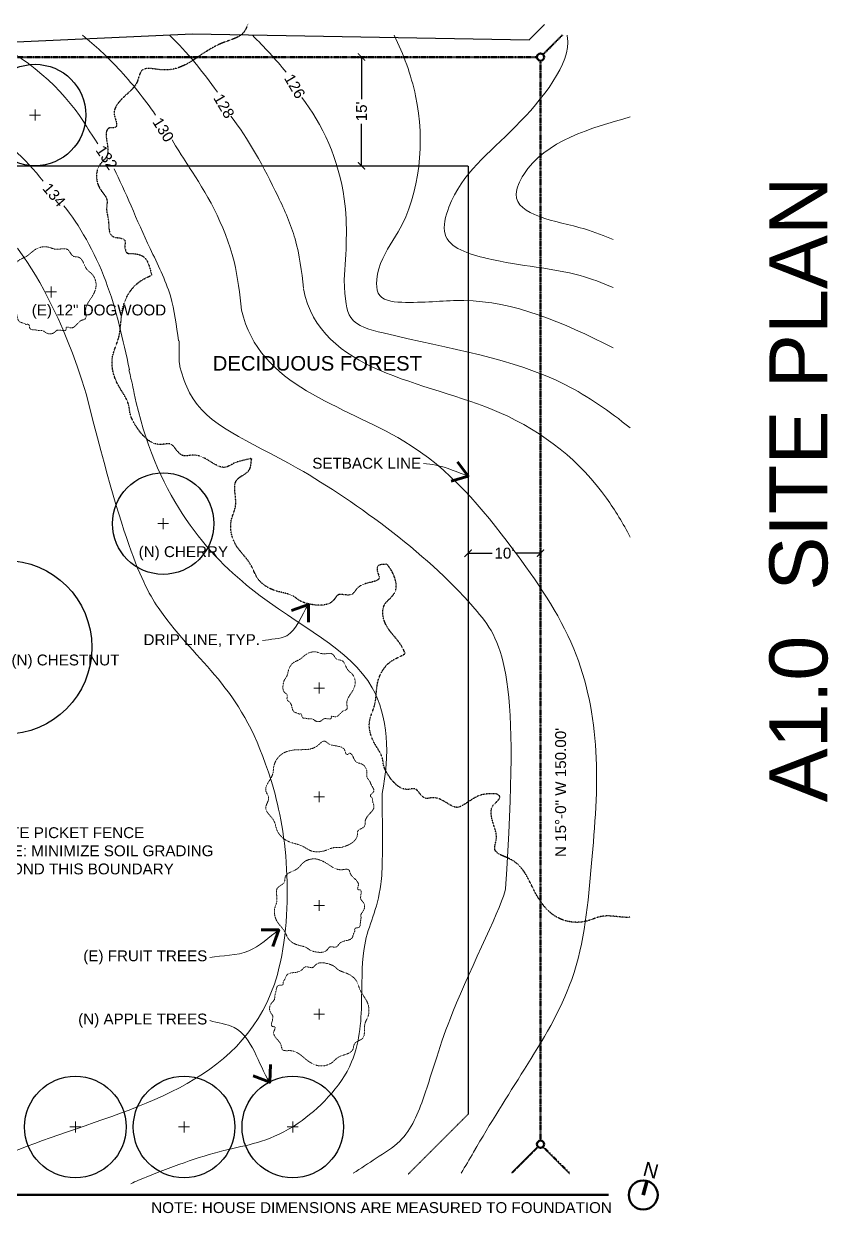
# Model space of a CAD drawing. Header units: inches. Extents: x -54 to 15382, y 469 to 41738.
# Drawn here: x 8406 to 9738, y 10412 to 12382 of the extents above; entities that cross this region are included whole.
import ezdxf

# ---------------------------------------------------------------- set-up
doc = ezdxf.new("R2010")
doc.units = ezdxf.units.IN
doc.header["$MEASUREMENT"] = 0
for name, pattern in [('DASHED2', [0.375, 0.25, -0.125]), ('HIDDEN2', [0.1875, 0.125, -0.0625]), ('PHANTOM2', [1.25, 0.625, -0.125, 0.125, -0.125, 0.125, -0.125])]:
    doc.linetypes.add(name, pattern=pattern)
doc.layers.get('0').update_dxf_attribs({"lineweight": 9})
for name, color, linetype, lineweight in [('1', 7, 'Continuous', 9), ('2', 7, 'Continuous', 18), ('3', 7, 'Continuous', 30), ('5', 7, 'Continuous', 50), ('A-DIMSx', 7, 'Continuous', 9), ('A-TEXT', 7, 'Continuous', 18), ('A-TEXTx', 7, 'Continuous', 18), ('L-PLNT', 7, 'Continuous', 18)]:
    doc.layers.add(name, color=color, linetype=linetype, lineweight=lineweight)
doc.styles.get("Standard").update_dxf_attribs({"font": 'arial.ttf'})
doc.linetypes.add('FENCELINE2', pattern='A,0.25,-0.1,[132,ltypeshp.shx,S=0.1,R=0,X=-0.1,Y=0],-0.1,1', length=1.45)
doc.dimstyles.get("Standard").update_dxf_attribs({"dimtxt": 3, "dimasz": 2, "dimexe": 0.03125, "dimexo": 0.0625, "dimgap": 0.03125, "dimtad": 0, "dimtoh": 1, "dimdec": 4, "dimlfac": 0.99985, "dimzin": 0, "dimdsep": 46, "dimlunit": 4, "dimtxsty": 'Standard', "dimblk": 'ARCHTICK', "dimblk1": 'ARCHTICK', "dimblk2": 'ARCHTICK', "dimcen": 0.09, "dimclrt": 256, "dimadec": 0, "dimazin": 0, "dimtfac": 1, "dimtdec": 4, "dimtofl": 0, "dimtmove": 0, "dimatfit": 3, "dimfxl": 1, "dimtolj": 1, "dimtzin": 0, "dimarcsym": 0})

# ---------------------------------------------------------------- blocks, each defined once
blk = doc.blocks.new('_ArchTick')
at = {"color": 0, "linetype": 'ByBlock', "lineweight": 0, "const_width": 0.15}
blk.add_lwpolyline([(-0.5, -0.5), (0.5, 0.5)], dxfattribs=at)
blk = doc.blocks.new('*D417')
at = {"layer": 'A-DIMSx', "color": 0, "lineweight": -2, "ltscale": 0.1}
for p, q in [((8955.1, 12326.5), (8971.5, 12326.5)), ((8965.5, 12326.5), (8965.5, 12256.9)), ((8965.5, 12146.5), (8965.5, 12216.1)), ((8955.1, 12146.5), (8971.5, 12146.5))]:
    blk.add_line(p, q, dxfattribs=at)
at = {"layer": 'A-DIMSx', "color": 0, "lineweight": -2, "xscale": 12, "yscale": 12, "zscale": 12}
for p, rotation in [((8965.5, 12326.5), 90), ((8965.5, 12146.5), 270)]:
    blk.add_blockref('_ArchTick', p, dxfattribs=dict(at, rotation=rotation))
at = {"layer": 'A-DIMSx', "ltscale": 0.25, "insert": (8965.5, 12236.5), "char_height": 18, "attachment_point": 5, "rotation": 90}
blk.add_mtext("\\A1;15'", dxfattribs=at)
blk = doc.blocks.new('*D419')
at = {"layer": 'A-DIMSx', "color": 0, "lineweight": -2, "ltscale": 0.1}
for p, q in [((9142, 11511.3), (9142, 11499.1)), ((9142, 11505.1), (9181.6, 11505.1)), ((9262, 11505.1), (9222.4, 11505.1)), ((9262, 11511.3), (9262, 11499.1))]:
    blk.add_line(p, q, dxfattribs=at)
at = {"layer": 'A-DIMSx', "color": 0, "lineweight": -2, "xscale": 12, "yscale": 12, "zscale": 12, "rotation": 180}
blk.add_blockref('_ArchTick', (9142, 11505.1), dxfattribs=at)
at = {"layer": 'A-DIMSx', "color": 0, "lineweight": -2, "xscale": 12, "yscale": 12, "zscale": 12}
blk.add_blockref('_ArchTick', (9262, 11505.1), dxfattribs=at)
at = {"layer": 'A-DIMSx', "ltscale": 0.25, "insert": (9202, 11505.1), "char_height": 18, "attachment_point": 5}
blk.add_mtext("\\A1;10'", dxfattribs=at)

msp = doc.modelspace()

# ---------------------------------------------------------------- linework, layer by layer
at = {"layer": '1', "ltscale": 0.1}
for points, knots in [([(8438.5950704, 12120.9324574), (8378.8479626, 12194.9120193), (8222.930734, 12307.9069964), (7984.1571585, 12304.4539408), (7822.5104238, 12317.3780324), (7760.1836929, 12353.2498029), (7747.8049853, 12362.5008975)], [343.4733793317, 343.4733793317, 343.4733793317, 343.4733793317, 634.2903649742, 880.312311174, 1052.4087822108, 1101.2924341193, 1101.2924341193, 1101.2924341193, 1101.2924341193]), ([(8528.9508259, 12182.655226), (8513.460478, 12205.6935737), (8479.7707006, 12266.0930567), (8408.1922338, 12328.7958954), (8336.321731, 12361.7827841), (8334.7294586, 12362.5008975)], [353.76617131, 353.76617131, 353.76617131, 353.76617131, 384.6410889827, 616.391739887, 621.6286824066, 621.6286824066, 621.6286824066, 621.6286824066]), ([(8624.6084967, 12230.5445083), (8605.519552, 12257.5365835), (8568.8396119, 12304.4692531), (8524.441604, 12345.7501752), (8503.2783664, 12362.5008975)], [356.6813855435, 356.6813855435, 356.6813855435, 356.6813855435, 455.9034238964, 536.1308629652, 536.1308629652, 536.1308629652, 536.1308629652]), ([(9019.5288962, 12362.5008975), (9035.0614743, 12330.7619253), (9074.5955783, 12226.8944469), (9060.6199523, 12074.557627), (8992.4277639, 11989.2149534), (8986.0892018, 11923.138991), (9061.0267905, 11917.8712365), (9186.6595441, 11935.1260875), (9299.4123514, 11887.5588099), (9382.0032097, 11845.2179717)], [142.0443008924, 142.0443008924, 142.0443008924, 142.0443008924, 248.0428412702, 475.3561808662, 544.4336273008, 588.5390780998, 632.4369802438, 728.9745699429, 992.2006170612, 992.2006170612, 992.2006170612, 992.2006170612]), ([(9305.9408635, 12362.5008975), (9306.1864636, 12361.3436732), (9313.8877405, 12317.6613809), (9217.1081553, 12196.153086), (9121.6018077, 12127.5424429), (9092.2173947, 12016.3086665), (9207.4319611, 11979.8221649), (9298.046989, 11977.5519537), (9363.9496816, 11952.8072014), (9382.0032097, 11944.9592489)], [198.0161372932, 198.0161372932, 198.0161372932, 198.0161372932, 202.7059434282, 373.2033591543, 546.6667448493, 591.5741993179, 671.9390767826, 829.0037514189, 888.2999344249, 888.2999344249, 888.2999344249, 888.2999344249]), ([(8936.9020729, 11957.4436954), (8939.9618748, 12002.5889635), (8947.4047633, 12112.4036559), (8900.5337525, 12217.0287968), (8866.6202763, 12259.4534527)], [0, 0, 0, 0, 134.558736087, 327.3106312568, 327.3106312568, 327.3106312568, 327.3106312568]), ([(8869.6270942, 11943.9526058), (8866.2923556, 11971.5061501), (8859.9098508, 12024.2421068), (8815.8634304, 12122.7156793), (8777.7236727, 12192.0409695), (8749.2002139, 12228.6340409)], [0, 0, 0, 0, 82.7583501635, 158.3948952592, 320.93833496, 320.93833496, 320.93833496, 320.93833496]), ([(9410.2401397, 12227.4125638), (9346.4916682, 12209.192474), (9254.9880123, 12184.162834), (9202.7099531, 12065.7252389), (9313.3905216, 12052.6445338), (9367.700337, 12030.4868574), (9382.0032097, 12024.2032063)], [442.2353065394, 442.2353065394, 442.2353065394, 442.2353065394, 624.6416593381, 659.4579678436, 786.1191712098, 834.8236528033, 834.8236528033, 834.8236528033, 834.8236528033]), ([(8766.8335622, 11907.4979938), (8763.8560122, 11934.6244941), (8753.8733014, 12025.5704086), (8697.3891971, 12119.608044), (8669.2530779, 12160.78373), (8651.7051918, 12189.2022101)], [0, 0, 0, 0, 81.3580284376, 272.7657540604, 320.0436776819, 320.0436776819, 320.0436776819, 320.0436776819]), ([(8662.3706383, 11856.5132138), (8659.234281, 11881.7770041), (8652.5716658, 11935.4452885), (8603.5873753, 12030.456103), (8573.7877907, 12105.8726222), (8555.8939476, 12141.2543815)], [0, 0, 0, 0, 75.767177518, 160.9534587149, 317.6460068284, 317.6460068284, 317.6460068284, 317.6460068284]), ([(8581.3047532, 11808.5522855), (8570.5388225, 11858.4761572), (8548.7577486, 11959.4795511), (8497.8233988, 12049.6234098), (8472.6435619, 12080.0538821)], [0, 0, 0, 0, 152.3082805518, 308.1422317404, 308.1422317404, 308.1422317404, 308.1422317404]), ([(8936.9020729, 11957.4436954), (8938.5978534, 11924.2367793), (8940.4795549, 11885.1332847), (9095.5701998, 11844.7182707), (9256.1871436, 11823.4151979), (9375.9297164, 11740.2470042), (9410.2401397, 11712.6324156)], [0, 0, 0, 0, 47.7400892999, 106.7864742109, 420.9535666937, 552.599087441, 552.599087441, 552.599087441, 552.599087441]), ([(9410.2401397, 11531.8228985), (9398.7293493, 11554.4342194), (9347.3303296, 11639.9906114), (9173.0883243, 11785.5095273), (8897.5502817, 11802.860511), (8869.2518115, 11942.5568349)], [3320.4224817574, 3320.4224817574, 3320.4224817574, 3320.4224817574, 3397.1898012699, 3624.2541881249, 3998.267200424, 3998.267200424, 3998.267200424, 3998.267200424]), ([(9130.4830912, 10478.5008975), (9137.5656681, 10490.043633), (9171.9752361, 10550.813634), (9236.2197376, 10651.3094219), (9330.1999959, 10803.6386888), (9346.1755127, 10989.2609458), (9362.378469, 11172.7995047), (9326.3961861, 11358.1811378), (9205.3251144, 11530.652176), (9043.8609335, 11728.1043839), (8795.7351483, 11780.4878114), (8766.8335622, 11907.4979938)], [1906.6666774259, 1906.6666774259, 1906.6666774259, 1906.6666774259, 1945.8191801988, 2106.8854085845, 2274.9458862955, 2470.0310872263, 2655.4086838617, 2829.2985472623, 3022.1361204525, 3276.9061868886, 3606.5407865628, 3606.5407865628, 3606.5407865628, 3606.5407865628]), ([(9203.8533033, 10949.5296851), (9228.3596739, 11303.9577029), (9155.9975358, 11442.9738063), (8850.890759, 11668.8961244), (8695.5815304, 11719.8586307), (8667.5181454, 11802.3452819), (8663.0702209, 11820.7065346), (8663.3500376, 11856.5982764)], [0, 0, 0, 0, 127.3908545714, 342.1014700026, 527.1790786298, 569.5081688466, 582.6925965468, 582.6925965468, 582.6925965468, 582.6925965468]), ([(8999.6235506, 11107.2008953), (9012.6223378, 11171.9052544), (9005.9779985, 11323.1773369), (8778.6371366, 11417.2625764), (8619.7995373, 11610.4161681), (8585.5843482, 11786.8524675), (8580.3780859, 11808.7654672)], [1075.0369567448, 1075.0369567448, 1075.0369567448, 1075.0369567448, 1194.7249157451, 1361.7393184498, 1530.7415141132, 1539.6179363894, 1539.6179363894, 1539.6179363894, 1539.6179363894]), ([(8510.0882437, 11767.144225), (8577.5879677, 11495.3524799), (8673.5707002, 11328.5083212), (8786.239765, 11272.8057796), (8848.0868297, 10999.5290023), (8830.2531285, 10645.2735197), (8524.6390097, 10573.0672536), (8317.837127, 10485.9807662), (8258.0954937, 10466.1978865)], [0, 0, 0, 0, 178.4559228614, 577.4070931827, 680.104435429, 773.5667602222, 1079.7849429558, 1216.8335995544, 1216.8335995544, 1216.8335995544, 1216.8335995544]), ([(8583.2747526, 10461.243452), (8592.094036, 10465.2610047), (8651.8496936, 10489.7590743), (8740.3419632, 10521.1793677), (8842.2474382, 10534.4077449), (8962.4102574, 10650.7058794), (8966.4795148, 10776.0831775), (8966.1126748, 10872.5661194), (9000.3443576, 10927.0648015), (9000.6736174, 11011.2902722), (8999.6235506, 11107.2008953)], [328.8302444497, 328.8302444497, 328.8302444497, 328.8302444497, 354.1481122149, 504.9272381112, 632.9110439964, 727.2224572895, 804.9032480814, 886.079907677, 998.326483608, 1060.8046031233, 1060.8046031233, 1060.8046031233, 1060.8046031233]), ([(8951.8718025, 10478.5008975), (8964.4877297, 10486.5443238), (8990.2105114, 10504.2947576), (9042.100319, 10535.0567237), (9077.1078895, 10622.5422714), (9109.1749957, 10747.6642536), (9201.1083352, 10926.3469651), (9203.8533033, 10949.5296851)], [1665.3387798493, 1665.3387798493, 1665.3387798493, 1665.3387798493, 1710.4920130598, 1758.9699901187, 1842.3964625003, 1977.2250680392, 2163.3143241566, 2163.3143241566, 2163.3143241566, 2163.3143241566])]:
    msp.add_open_spline(points, degree=3, knots=knots, dxfattribs=at)
for points in [[(8726.7953559, 12268.5276786), (8703.0894394, 12301.9944544), (8677.0821346, 12334.2568751), (8647.7342071, 12362.5008975)], [(8840.4893638, 12301.4553604), (8823.229028, 12322.9723436), (8804.5218096, 12343.1614058), (8784.888912, 12362.5008975)], [(8510.0882437, 11767.144225), (8469.4500271, 11901.7210813), (8421.79914, 11974.6083546), (8395.8455101, 12010.2499825)]]:
    msp.add_open_spline(points, degree=3, dxfattribs=at)
at = {"layer": '2', "linetype": 'HIDDEN2', "ltscale": 0.005}
for points in [[(8409.2431805, 11884.1711256), (8406.4545756, 11885.6476417), (8399.5372185, 11888.187869), (8394.8785992, 11899.0543605), (8389.6512385, 11909.1021463), (8385.8000023, 11912.2726898), (8385.1203758, 11919.5196444), (8385.1203758, 11923.5960555), (8380.8160741, 11927.6724666), (8377.645506, 11948.7328141), (8380.5428185, 11956.2633092), (8383.440131, 11960.3181808), (8388.0758197, 11974.799896), (8397.9266558, 11989.8608728), (8410.0953457, 11996.2328177), (8426.3202655, 12008.3974596), (8446.6013964, 12011.8730696), (8458.7700863, 12008.3974596), (8479.6306948, 12007.2389229), (8488.3226135, 11996.8120928), (8497.0145321, 11995.074281), (8510.9216171, 11974.799896), (8518.4545994, 11967.848676), (8525.9876006, 11950.4706259), (8523.6697657, 11938.305984), (8518.4545994, 11928.4584291), (8508.6037633, 11904.7084205), (8508.0243046, 11893.1230537), (8502.2296985, 11890.8059804), (8493.5377798, 11883.2754852), (8484.3530505, 11877.9416699), (8479.2277512, 11879.2225668), (8476.949832, 11878.9379276), (8476.5227269, 11875.6645152), (8467.1263385, 11874.2412918), (8461.2891658, 11874.0989654), (8455.7367614, 11869.8292953), (8442.6387448, 11870.2562745), (8436.6592163, 11873.9566526), (8431.6762917, 11873.8143262), (8425.2696581, 11874.8105839), (8416.4427307, 11877.230065), (8414.1648114, 11883.9192026), (8409.2431805, 11884.1711256), (8409.1188511, 11884.2344557)], [(8861.6456723, 11239.0437336), (8859.4132242, 11240.2257747), (8853.8754585, 11242.2593813), (8850.1459499, 11250.9586698), (8845.9611292, 11259.0025344), (8842.8779801, 11261.5407476), (8842.3338976, 11267.3423762), (8842.3338976, 11270.6057916), (8838.888042, 11273.869207), (8836.349809, 11290.729298), (8838.6692842, 11296.7579181), (8840.9887594, 11300.0040899), (8844.6999105, 11311.597585), (8852.5861049, 11323.6548144), (8862.3278824, 11328.7559445), (8875.3169191, 11338.4944813), (8891.5531998, 11341.2769188), (8901.2949774, 11338.4944813), (8917.9951653, 11337.5670021), (8924.9535756, 11329.2196895), (8931.911986, 11327.8284653), (8943.0454547, 11311.597585), (8949.0760658, 11306.03271), (8955.1066922, 11292.1205222), (8953.2511242, 11282.3819854), (8949.0760658, 11274.4984178), (8941.1898715, 11255.4850892), (8940.7259795, 11246.2102973), (8936.0870443, 11244.355339), (8929.1286339, 11238.3267189), (8921.7756986, 11234.0566748), (8917.6725843, 11235.0821108), (8915.8489712, 11234.8542398), (8915.5070476, 11232.2336738), (8907.9846663, 11231.0942967), (8903.3116539, 11230.9803558), (8898.866616, 11227.5622248), (8888.3808558, 11227.9040477), (8883.5938791, 11230.8664257), (8879.6047444, 11230.7524847), (8874.4758439, 11231.5500497), (8867.4093508, 11233.4869917), (8865.5857377, 11238.8420539), (8861.6456723, 11239.0437336), (8861.5461391, 11239.0944331)], [(8983.4781568, 11098.1447167), (8983.914509, 11094.2283992), (8986.155419, 11085.3026955), (8978.2142702, 11072.8550789), (8971.5179931, 11060.3959676), (8970.9528351, 11054.1919326), (8963.9504725, 11048.395859), (8959.7428961, 11045.5301589), (8958.5612259, 11038.2216592), (8939.0521232, 11020.143736), (8929.2425232, 11017.8403676), (8923.0203808, 11017.980348), (8904.8138225, 11012.5846121), (8882.3431371, 11012.164611), (8867.2116259, 11020.2453978), (8843.2495153, 11028.4406886), (8825.404521, 11046.931059), (8820.4374261, 11061.934636), (8806.9683195, 11084.2809156), (8811.6202674, 11100.5825293), (8807.3036135, 11110.7757993), (8818.4537374, 11139.3831761), (8820.3329692, 11152.0452234), (8832.9745182, 11172.0373084), (8847.1600058, 11178.196586), (8860.9906624, 11179.7364033), (8892.4299636, 11186.2647576), (8904.7954658, 11193.8111185), (8911.2606788, 11189.4589543), (8925.1438628, 11185.7812656), (8937.106129, 11180.0506525), (8939.3870812, 11173.859973), (8941.2822469, 11171.7088581), (8944.9612399, 11173.5692055), (8953.0358798, 11164.8709929), (8957.286294, 11158.9460544), (8965.596665, 11156.2165525), (8974.3637983, 11142.396921), (8974.7479381, 11133.623641), (8978.3978194, 11128.5804374), (8981.8733422, 11121.2672947), (8985.5813037, 11110.4554611), (8980.2782998, 11103.4018101), (8983.4781568, 11098.1447167), (8983.500192, 11097.9718661)], [(8954.0272599, 10878.1865494), (8952.4988893, 10875.3000101), (8949.8694505, 10868.1397188), (8938.6213331, 10863.3174911), (8928.220674, 10857.9065481), (8924.9387826, 10853.9200584), (8917.4373186, 10853.2165637), (8913.2177459, 10853.2165637), (8908.9981733, 10848.7610971), (8887.1981968, 10845.4791801), (8879.4032344, 10848.4782449), (8875.2059577, 10851.4773096), (8860.2156518, 10856.2758014), (8844.625741, 10866.4725939), (8838.0300165, 10879.0686422), (8825.4381584, 10895.8633733), (8821.8404867, 10916.8567674), (8825.4381584, 10929.4528157), (8826.6373823, 10951.0460385), (8837.4303975, 10960.0432131), (8839.2292404, 10969.0403876), (8860.2156518, 10983.4358826), (8867.4109953, 10991.2334195), (8885.3993539, 10999.030976), (8897.991212, 10996.6317399), (8908.1846082, 10991.2334195), (8932.7687054, 10981.0366269), (8944.7609445, 10980.4368179), (8947.1593923, 10974.438708), (8954.9543548, 10965.4415335), (8960.4754911, 10955.934241), (8959.1496096, 10950.6289437), (8959.4442453, 10948.2710251), (8962.8326183, 10947.8289203), (8964.3058246, 10938.1025354), (8964.4531494, 10932.060364), (8968.8727682, 10926.3129619), (8968.4307937, 10912.7549495), (8964.6004602, 10906.5654229), (8964.7477851, 10901.4075004), (8963.7165393, 10894.775869), (8961.2120872, 10885.6389442), (8954.2880304, 10883.2810256), (8954.0272599, 10878.1865494), (8953.9617058, 10878.0578537)], [(8836.4244058, 10796.4864642), (8838.4401457, 10799.461233), (8842.1696855, 10806.9789085), (8855.0466753, 10810.9118349), (8867.0669961, 10815.5896808), (8871.1317045, 10819.5583871), (8879.4199097, 10819.4333872), (8884.0348424, 10818.9302818), (8889.1810065, 10823.3001056), (8913.4148765, 10824.2902867), (8921.5826188, 10820.0808155), (8925.8155839, 10816.3003013), (8941.6383016, 10809.2648921), (8957.4731584, 10796.2538874), (8963.1850367, 10781.6912136), (8974.954252, 10761.8215271), (8976.3859429, 10738.4321656), (8970.9493372, 10725.0848643), (8967.0631607, 10701.6114125), (8954.1861302, 10693.0580981), (8951.1459963, 10683.4323963), (8926.4768327, 10670.1903291), (8917.6775983, 10662.5200992), (8897.0740763, 10656.1367136), (8883.5884667, 10660.2620946), (8873.0836318, 10667.3815923), (8847.4118629, 10681.4649861), (8834.3675064, 10683.5508462), (8832.4594947, 10690.3969294), (8825.0069152, 10701.1665135), (8820.1020339, 10712.2229007), (8822.1847039, 10717.8672002), (8822.1435997, 10720.4811779), (8818.49046, 10721.3687068), (8818.0389092, 10732.1820744), (8818.5981968, 10738.8079431), (8814.4497448, 10745.620815), (8816.549671, 10760.3964714), (8821.4768798, 10766.7092404), (8821.9307372, 10772.368009), (8823.8493058, 10779.4980457), (8827.6778247, 10789.1924611), (8835.5317808, 10790.9457443), (8836.4244058, 10796.4864642), (8836.5114468, 10796.6194021)]]:
    msp.add_spline(points, degree=3, dxfattribs=at)
at = {"layer": '3', "linetype": 'FENCELINE2', "ltscale": 0.3, "flags": 128}
msp.add_lwpolyline([(7596.8737673, 12332.3694357), (7748.2473789, 12341.3478431), (8163.1766462, 12341.3478431), (8685.5683797, 12364.9342443), (9243.0576201, 12355.2816795), (9268.3687899, 12380.5928494)], dxfattribs=at)
at = {"layer": '3', "linetype": 'DASHED2', "ltscale": 0.5}
for points in [[(7102.0032097, 12146.5008975), (9142.0032097, 12146.5008975)], [(9142.0032097, 12146.5008975), (9142.0032097, 10576.2065249)], [(9142.0032097, 10576.2065249), (9043.0253692, 10477.2286844)]]:
    msp.add_lwpolyline(points, dxfattribs=at)
at = {"layer": '3', "ltscale": 0.25}
for centre, radius in [((8424.9564386, 12230.5008975), 84), ((8637.0268705, 11554.0651803), 84), ((8375.0107764, 11349.2760351), 144), ((8491.6612344, 10555.1024065), 84), ((8671.6612344, 10555.1024065), 84), ((8851.6612344, 10555.1024065), 84)]:
    msp.add_circle(centre, radius, dxfattribs=at)
at = {"layer": '3', "linetype": 'HIDDEN2', "ltscale": 0.005}
for points, knots in [([(8777.746518, 12381.5957005), (8774.0980689, 12372.8876519), (8767.3099824, 12359.3348149), (8736.7278888, 12352.278291), (8693.9284254, 12328.2089656), (8655.9189158, 12295.5968744), (8599.6252484, 12313.353743), (8594.7606209, 12278.5410302), (8572.4084005, 12263.0146098), (8550.9430192, 12237.2653295), (8559.8576988, 12221.3692763), (8560.1701264, 12207.819548), (8538.6378225, 12213.1577412), (8544.8968785, 12183.2723916), (8547.0757148, 12161.8733168), (8523.5757385, 12144.3588269), (8526.0128886, 12111.0935525), (8546.6733324, 12092.9974417), (8541.7316342, 12073.1659716), (8548.7470491, 12054.8751196), (8544.5504599, 12024.3499947), (8579.5331969, 12028.9483197), (8572.2052709, 12012.3107313), (8574.5479054, 12007.8316946), (8574.6124066, 12007.7083705)], [839.6253752888, 839.6253752888, 839.6253752888, 839.6253752888, 860.9078426718, 897.9444115544, 931.2717002771, 1008.170899992, 1042.8637482727, 1061.5284332789, 1095.9236684276, 1127.6894239135, 1143.4896316033, 1150.3554177484, 1160.2285283333, 1188.6517962112, 1206.1148112558, 1227.0630829821, 1266.2574625702, 1287.2884687104, 1302.1974862243, 1321.5887439455, 1348.9621028063, 1370.0961918572, 1384.8350851424, 1385.2523901245, 1385.2523901245, 1385.2523901245, 1385.2523901245]), ([(8574.422999, 12008.0802148), (8575.7435316, 12001.2979522), (8586.2285938, 12001.3695061), (8610.9010429, 11999.1557787), (8614.7641313, 11977.5493338), (8617.8522362, 11965.3769633)], [0, 0, 0, 0, 9.437113032, 31.4764167958, 65.8192119629, 65.8192119629, 65.8192119629, 65.8192119629]), ([(8784.004694, 11662.1150783), (8762.4937754, 11657.066264), (8753.8217356, 11654.8366349), (8737.0451666, 11641.2962425), (8712.3222531, 11659.7780818), (8690.2785046, 11670.275338), (8669.0365764, 11663.3913383), (8658.899381, 11675.6923762), (8649.6106544, 11688.6236939), (8619.6888359, 11678.7298652), (8595.2484231, 11707.7592261), (8581.9437373, 11733.4395764), (8580.3705886, 11758.1813992), (8558.5432582, 11783.9812877), (8547.3511231, 11826.0802055), (8568.9893044, 11867.0664522), (8564.6807289, 11914.8611832), (8590.4185582, 11953.4254984), (8612.2903, 11962.6029663), (8617.8522362, 11965.3769633)], [0, 0, 0, 0, 8.0882499854, 26.9774375728, 57.2835891661, 86.3163337503, 99.1032647931, 117.7610464539, 128.2101975603, 143.4062048307, 197.9989736161, 218.6814620849, 231.4560642915, 270.4328520139, 316.5635185252, 351.7733920986, 403.7542686262, 456.49918163, 475.1435740379, 475.1435740379, 475.1435740379, 475.1435740379]), ([(9007.8745943, 11486.6775217), (8993.0062471, 11486.7357531), (8988.7890188, 11477.1252745), (9000.8838767, 11460.277058), (8976.8734549, 11456.8086705), (8958.7892582, 11450.3918729), (8950.8100454, 11434.7612919), (8938.3403189, 11435.9638163), (8925.991848, 11437.9881341), (8914.8615799, 11415.8611592), (8885.14652, 11418.4114012), (8863.4811452, 11425.2889993), (8848.8569772, 11438.1646577), (8822.3888333, 11440.3723498), (8792.7730949, 11457.5483511), (8782.020685, 11492.3509789), (8753.0650196, 11516.5177862), (8745.1398171, 11556.248662), (8763.0483644, 11588.4970855), (8746.5434586, 11628.2937182), (8784.1427552, 11638.6379567), (8782.2342146, 11656.5545219), (8783.972956, 11662.0183406), (8784.004694, 11662.1150783)], [0, 0, 0, 0, 6.356789466, 21.20234801, 45.02082859, 67.838501792, 77.8881205231, 92.5518104603, 100.7641003625, 112.7070817387, 155.6131168096, 171.8680823543, 181.9080114967, 212.5409956477, 248.7964199321, 276.4688773654, 317.3221508104, 358.7759026075, 384.2711419507, 426.3614397934, 453.7085558211, 471.5657459618, 471.8894045374, 471.8894045374, 471.8894045374, 471.8894045374]), ([(9037.961276, 11339.132656), (9036.1124814, 11343.1300082), (9028.7324433, 11359.7638647), (9003.6113263, 11380.7303037), (8995.6861238, 11420.4611795), (9030.851908, 11441.0145112), (9019.2426699, 11473.0856825), (9007.8745943, 11486.6775217)], [263.3608116552, 263.3608116552, 263.3608116552, 263.3608116552, 276.4688773654, 317.3221508104, 358.7759026075, 384.2711419507, 421.9279119216, 421.9279119216, 421.9279119216, 421.9279119216]), ([(9188.6146376, 11106.7584444), (9165.1778092, 11107.8560876), (9136.757593, 11090.2964634), (9123.5724025, 11079.6546776), (9104.1419501, 11094.1800894), (9086.8171309, 11102.4301864), (9070.1224855, 11097.0198521), (9062.1553706, 11106.6875934), (9054.8550919, 11116.8506897), (9031.3386699, 11109.0748438), (9012.1302429, 11131.8898576), (9001.6737058, 11152.0727872), (9000.4373227, 11171.5181009), (8983.2825928, 11191.7949791), (8974.4863703, 11224.8817356), (8991.4924425, 11257.0940116), (8988.1062085, 11294.6572723), (9010.2774092, 11327.8775242), (9031.382148, 11334.2890828), (9037.961276, 11339.132656)], [0, 0, 0, 0, 6.356789466, 21.20234801, 45.02082859, 67.838501792, 77.8881205231, 92.5518104603, 100.7641003625, 112.7070817387, 155.6131168096, 171.8680823543, 181.9080114967, 212.5409956477, 248.7964199321, 276.4688773654, 317.3221508104, 358.7759026075, 382.7429936384, 382.7429936384, 382.7429936384, 382.7429936384]), ([(9410.2401397, 10902.3062249), (9396.0207921, 10901.1469329), (9368.0103096, 10909.2600087), (9332.9106734, 10890.7064651), (9293.2672658, 10895.2670111), (9266.0003726, 10920.687615), (9244.5480082, 10956.8927408), (9230.3115824, 10997.3858742), (9180.920208, 11008.3293628), (9192.2275367, 11036.2525919), (9182.2906879, 11057.3549625), (9177.3927679, 11085.6649002), (9190.8211851, 11093.6431258), (9196.6775945, 11103.2673232), (9190.8469386, 11105.2782541), (9188.6146376, 11106.7584444)], [619.3791357921, 619.3791357921, 619.3791357921, 619.3791357921, 663.0099963428, 689.2835229983, 737.8325256051, 769.5743495308, 798.1371716948, 864.0428679033, 893.776029339, 909.7724124536, 939.2505075071, 966.4750331022, 980.0164443509, 985.900698252, 993.5226651934, 993.5226651934, 993.5226651934, 993.5226651934])]:
    msp.add_open_spline(points, degree=3, knots=knots, dxfattribs=at)
at = {"layer": '5', "linetype": 'PHANTOM2', "ltscale": 0.2}
msp.add_line((9266.2458504, 12330.7435381), (9298.0032097, 12362.5008975), dxfattribs=at)
at = {"layer": '5', "linetype": 'PHANTOM2', "ltscale": 0.5}
msp.add_line((9266.2458504, 10522.2582568), (9310.0032097, 10478.5008975), dxfattribs=at)
at = {"layer": '5', "ltscale": 0.1}
for p, q in [((9431.0341526, 10442.7597165), (9437.2458097, 10465.9419363)), ((9432.0000785, 10442.5008975), (9438.2117355, 10465.6831173)), ((9432.9660043, 10442.2420784), (9439.1776614, 10465.4242982)), ((6768.0000785, 10442.5008975), (9374.2401397, 10442.5008975))]:
    msp.add_line(p, q, dxfattribs=at)
at = {"layer": '5', "linetype": 'PHANTOM2', "ltscale": 0.5, "flags": 128}
for points in [[(6988.0032097, 12326.5008975), (9256.0032097, 12326.5008975)], [(9262.0032097, 12320.5008975), (9262.0032097, 10532.5008975)], [(9257.760569, 10522.2582568), (9214.0032097, 10478.5008975)]]:
    msp.add_lwpolyline(points, dxfattribs=at)
at = {"layer": '5', "ltscale": 0.1}
for centre, radius in [((9262.0032097, 12326.5008975), 6), ((9262.0032097, 10526.5008975), 6), ((9432.0000785, 10442.5008975), 24)]:
    msp.add_circle(centre, radius, dxfattribs=at)
at = {"layer": 'L-PLNT', "ltscale": 0.1}
for p, q in [((8424.9564386, 12230.5008975), (8415.9564386, 12230.5008975)), ((8424.9564386, 12239.5008975), (8424.9564386, 12221.5008975)), ((8424.9564386, 12230.5008975), (8433.9564386, 12230.5008975)), ((8442.3737981, 11937.5749817), (8460.3737981, 11937.5749817)), ((8451.3737981, 11937.5749817), (8451.3737981, 11946.5749817)), ((8451.3737981, 11937.5749817), (8451.3737981, 11928.5749817)), ((8637.0268705, 11554.0651803), (8637.0268705, 11563.0651803)), ((8628.0268705, 11554.0651803), (8646.0268705, 11554.0651803)), ((8637.0268705, 11554.0651803), (8637.0268705, 11545.0651803)), ((8895.3737981, 11281.7967735), (8895.3737981, 11290.7967735)), ((8886.3737981, 11281.7967735), (8904.3737981, 11281.7967735)), ((8895.3737981, 11281.7967735), (8895.3737981, 11272.7967735)), ((8895.3737981, 11101.7967735), (8895.3737981, 11110.7967735)), ((8886.3737981, 11101.7967735), (8904.3737981, 11101.7967735)), ((8895.3737981, 11101.7967735), (8895.3737981, 11092.7967735)), ((8895.3737981, 10921.7967735), (8895.3737981, 10930.7967735)), ((8886.3737981, 10921.7967735), (8904.3737981, 10921.7967735)), ((8895.3737981, 10921.7967735), (8895.3737981, 10912.7967735)), ((8886.3737981, 10741.7967735), (8904.3737981, 10741.7967735)), ((8895.3737981, 10741.7967735), (8895.3737981, 10750.7967735)), ((8895.3737981, 10741.7967735), (8895.3737981, 10732.7967735)), ((8491.6612344, 10555.1024065), (8491.6612344, 10564.1024065)), ((8671.6612344, 10555.1024065), (8671.6612344, 10564.1024065)), ((8851.6612344, 10555.1024065), (8851.6612344, 10564.1024065)), ((8482.6612344, 10555.1024065), (8500.6612344, 10555.1024065)), ((8491.6612344, 10555.1024065), (8491.6612344, 10546.1024065)), ((8662.6612344, 10555.1024065), (8680.6612344, 10555.1024065)), ((8671.6612344, 10555.1024065), (8671.6612344, 10546.1024065)), ((8842.6612344, 10555.1024065), (8860.6612344, 10555.1024065)), ((8851.6612344, 10555.1024065), (8851.6612344, 10546.1024065))]:
    msp.add_line(p, q, dxfattribs=at)

# ---------------------------------------------------------------- texts
at = {"ltscale": 0.5, "insert": (9640.9663685, 11092.6674618), "char_height": 96, "attachment_point": 1, "rotation": 90}
msp.add_mtext('{A1.0  SITE PLAN}', dxfattribs=at)
at = {"ltscale": 0.1, "insert": (9444.7203682, 10483.607949), "char_height": 24, "width": 44.602312358, "attachment_point": 5, "rotation": 345}
msp.add_mtext('{N}', dxfattribs=at)
at = {"ltscale": 0.5, "insert": (8617.3086652, 10430.5882281), "char_height": 18, "width": 856.235735957, "attachment_point": 1}
msp.add_mtext('{NOTE: HOUSE DIMENSIONS ARE MEASURED TO FOUNDATION}', dxfattribs=at)
at = {"layer": 'A-TEXT', "ltscale": 0.1, "char_height": 18, "attachment_point": 1}
for s, insert, rotation in [('{126}', (8852.1248468, 12300.8896542), 300.5423623323), ('{128}', (8734.9815795, 12268.0949305), 300.5423623323), ('{130}', (8633.8323153, 12228.8024374), 302.0967590376), ('{132}', (8539.3256432, 12182.5470939), 303.8481735433), ('{134}', (8449.7820948, 12120.2019499), 310.4502472078)]:
    msp.add_mtext(s, dxfattribs=dict(at, insert=insert, rotation=rotation))
at = {"layer": 'A-TEXT', "ltscale": 0.25, "attachment_point": 4}
for s, insert, char_height, width in [('{(E) 12" DOGWOOD}', (8419.4370701, 11905.018776), 18, 297.459812277), ('{DECIDUOUS FOREST}', (8719.2047678, 11819.318603), 24, 358.364660006), ('{(N) CHERRY}', (8596.4852576, 11504.8842272), 18, 233.672433366), ('{(N) CHESTNUT}', (8385.9111094, 11325.5731747), 18, 197.264456712)]:
    msp.add_mtext(s, dxfattribs=dict(at, insert=insert, char_height=char_height, width=width))
at = {"layer": 'A-TEXT', "ltscale": 0.25, "char_height": 18}
for s, insert, attachment_point in [('{SETBACK LINE}', (9064.2554926, 11653.8571013), 6), ('{DRIP LINE, TYP.}', (8797.3835428, 11360.3303225), 6), ('{WHITE PICKET FENCE\\PNOTE: MINIMIZE SOIL GRADING\\PBEYOND THIS BOUNDARY}', (8334.7874548, 11012.2072373), 4), ('{(E) FRUIT TREES}', (8710.0901431, 10835.8234876), 6), ('{(N) APPLE TREES}', (8710.0901431, 10731.1467852), 6)]:
    msp.add_mtext(s, dxfattribs=dict(at, insert=insert, attachment_point=attachment_point))
at = {"layer": 'A-TEXT', "ltscale": 0.25, "insert": (9295.3277117, 11215.8438868), "char_height": 18, "width": 913.452249451, "attachment_point": 6, "rotation": 90}
msp.add_mtext('{N 15°-0" W^I150.00\' }', dxfattribs=at)

# ---------------------------------------------------------------- dimensions: what is measured, and where the dimension line sits
at = {"layer": 'A-DIMSx', "ltscale": 0.1}
dim = msp.add_linear_dim(base=(8965.5354322, 12326.5008975), p1=(8949.0641261, 12146.5008975), p2=(8949.0641261, 12326.5008975), angle=90, dimstyle='Standard', override={"dimtxt": 18, "dimasz": 12, "dimexe": 6, "dimexo": 6, "dimgap": 6, "dimlfac": -47.9928}, dxfattribs=at)
dim.commit()
dim.dimension.update_dxf_attribs({"geometry": '*D417', "text_midpoint": (8965.5354322, 12236.5008975)})
dim = msp.add_linear_dim(base=(9262.0032097, 11505.067408), p1=(9142.0032097, 11517.254432), p2=(9262.0032097, 11517.254432), dimstyle='Standard', override={"dimtxt": 18, "dimasz": 12, "dimexe": 6, "dimexo": 6, "dimgap": 6, "dimlfac": -47.9928}, dxfattribs=at)
dim.commit()
dim.dimension.update_dxf_attribs({"geometry": '*D419', "text_midpoint": (9202.0032097, 11505.067408)})

# ---------------------------------------------------------------- leaders
at = {"layer": 'A-TEXTx', "path_type": 1, "annotation_type": 0, "has_hookline": 1}
for points, hookline_direction, text_width in [([(9142.0032097, 11632.8096373), (9088.5453197, 11650.9400988), (9068.2554926, 11653.8571013)], 1, 177.7899045), ([(8877.4720542, 11420.0316298), (8841.6501031, 11368.5240855), (8801.3835428, 11360.3303225)], 1, 188.5825375), ([(8283.8912971, 11114.5008975), (8292.1626729, 11045.7092078), (8330.7874548, 11012.2072373)], 0, 382.1132333), ([(8828.548711, 10881.2929676), (8778.7183335, 10846.6064502), (8714.0901431, 10835.8234876)], 1, 202.5184175), ([(8813.5008037, 10629.1718703), (8754.4756117, 10719.7527897), (8714.0901431, 10731.1467852)], 1, 210.9536153)]:
    msp.add_leader(points, dimstyle='Standard', override={"dimasz": 24, "dimgap": 4, "dimldrblk": 'Open90', "dimlwd": 65535}, dxfattribs=dict(at, hookline_direction=hookline_direction, text_width=text_width))

doc.saveas('drawing.dxf')
